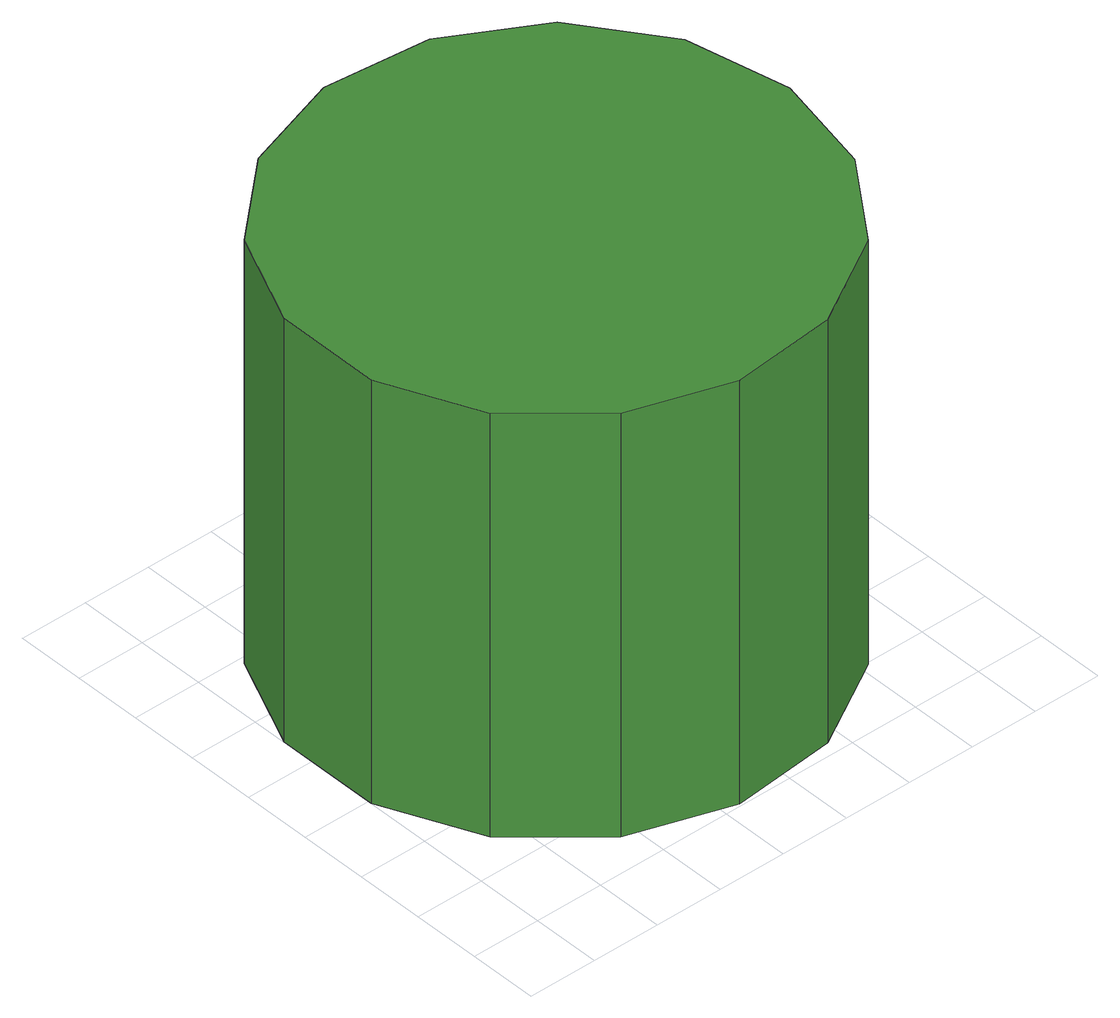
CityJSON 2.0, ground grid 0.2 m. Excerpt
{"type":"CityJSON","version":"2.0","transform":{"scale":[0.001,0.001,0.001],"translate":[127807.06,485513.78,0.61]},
"CityObjects":{
"tree1":{"type":"SolitaryVegetationObject","attributes":{"function":"something"},"geometry":[{"type":"MultiSurface","lod":"1","boundaries":[[[0,1,2,3,4,5,6,7,8,9,10,11,12,13,14]],[[15,16,17,18,19,20,21,22,23,24,25,26,27,28,29]],[[0,29,28,1]],[[1,28,27,2]],[[2,27,26,3]],[[3,26,25,4]],[[4,25,24,5]],[[5,24,23,6]],[[6,23,22,7]],[[7,22,21,8]],[[8,21,20,9]],[[9,20,19,10]],[[10,19,18,11]],[[11,18,17,12]],[[12,17,16,13]],[[13,16,15,14]],[[14,15,29,0]]]}]}
},
"vertices":[
[1469,744,1291],[1405,1045,1291],[1224,1295,1291],[957,1449,1291],[650,1481,1291],[357,1386,1291],[128,1180,1291],[2,898,1291],[2,590,1291],[128,308,1291],[357,102,1291],[650,7,1291],[957,39,1291],[1224,193,1291],[1405,442,1291],[1405,442,1],[1224,193,1],[957,39,1],[650,7,1],[357,102,1],[128,308,1],[2,590,1],[2,898,1],[128,1180,1],[357,1386,1],[650,1481,1],[957,1449,1],[1224,1295,1],[1405,1045,1],[1469,744,1]
]}
